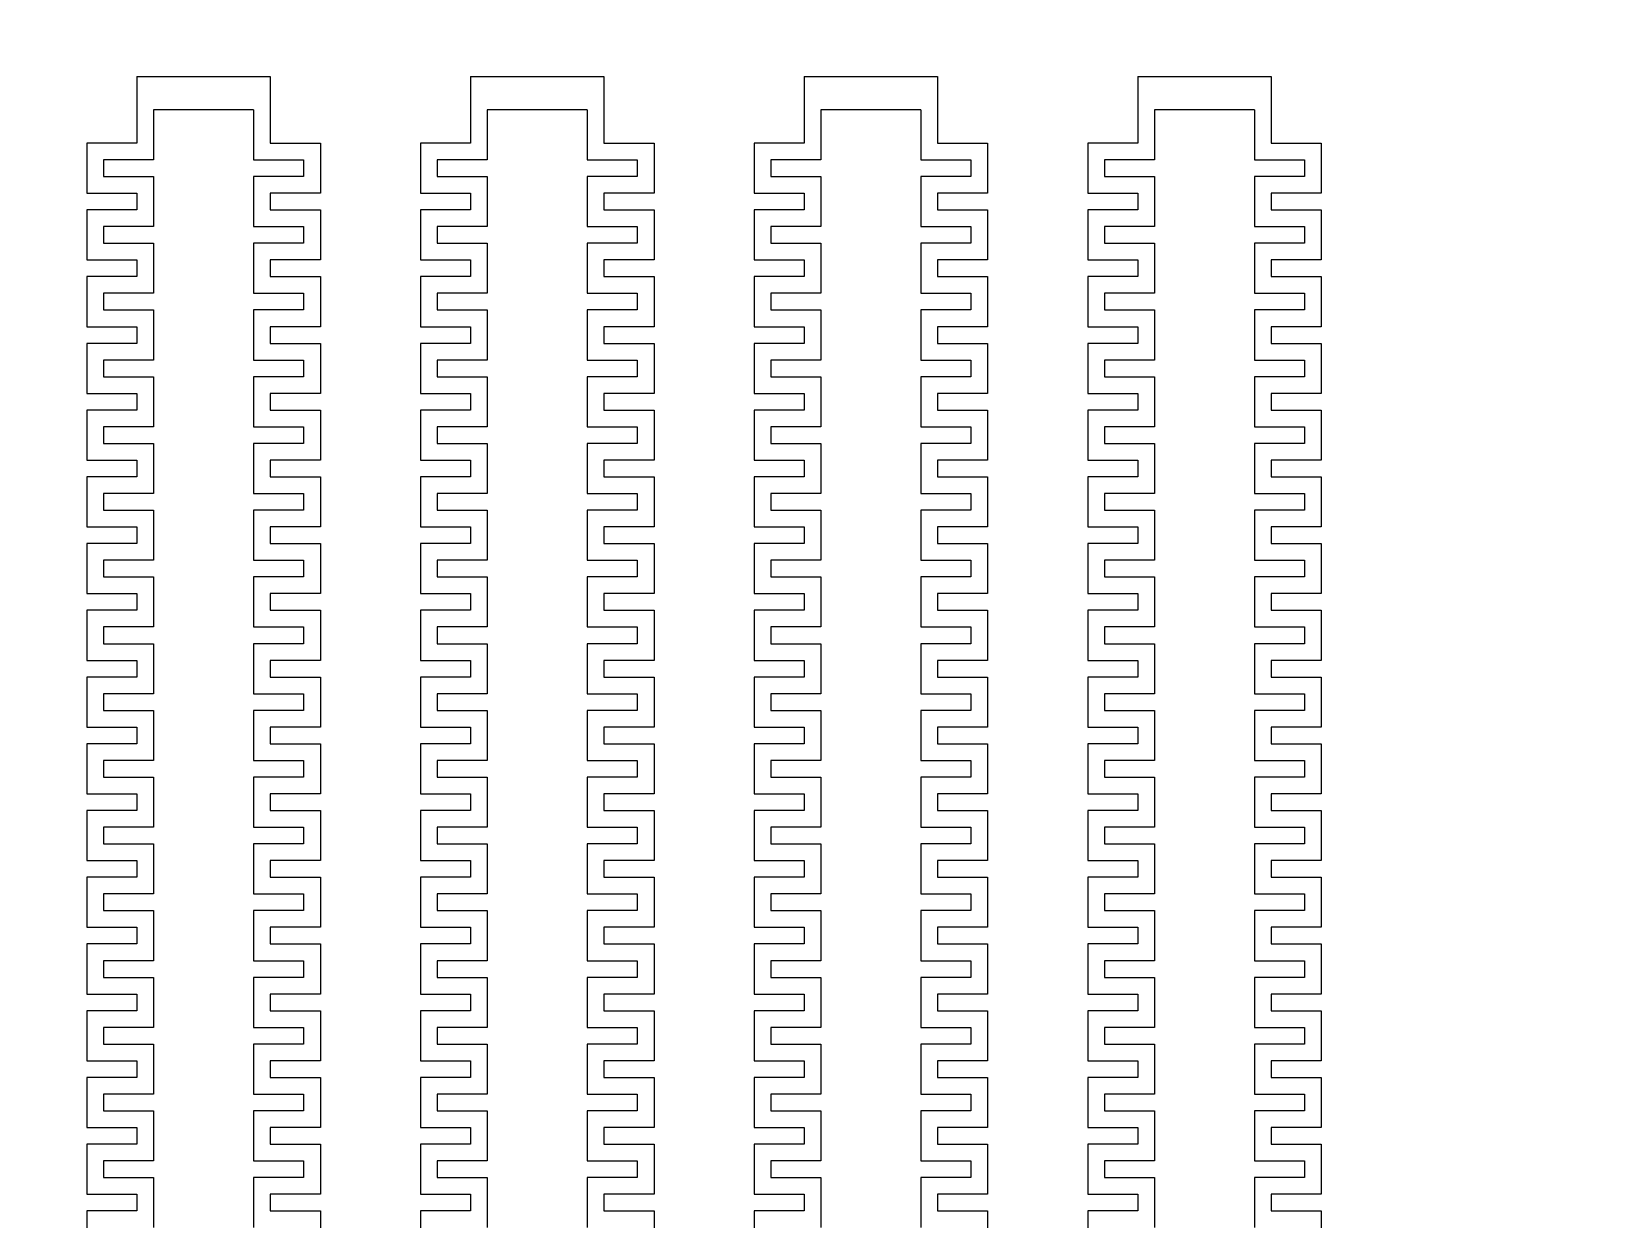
# Model space of a CAD drawing. Header units: millimetres. Extents: x -15719 to 274281, y 25504 to 323346.
# Drawn here: x 243253 to 245631, y 190946 to 192725 of the extents above; entities that cross this region are included whole.
import ezdxf

# ---------------------------------------------------------------- set-up
doc = ezdxf.new("R2010")
doc.units = ezdxf.units.MM
doc.layers.add('CLEAR', color=140, linetype='Continuous')
doc.layers.add('OPAQUE', color=10, linetype='Continuous')

msp = doc.modelspace()

# ---------------------------------------------------------------- linework, layer by layer
at = {"layer": 'CLEAR'}
for p, q in [((243411, 192658), (243411, 192558)), ((243411, 192658), (243611, 192658)), ((243611, 192658), (243611, 192558)), ((243911, 192658), (243911, 192558)), ((243911, 192658), (244111, 192658)), ((244111, 192658), (244111, 192558)), ((244411, 192658), (244411, 192558)), ((244411, 192658), (244611, 192658)), ((244611, 192658), (244611, 192558)), ((244911, 192658), (244911, 192558)), ((244911, 192658), (245111, 192658)), ((245111, 192658), (245111, 192558)), ((243586, 192608), (243436, 192608)), ((243436, 192608), (243436, 192533)), ((243586, 192608), (243586, 192533)), ((244086, 192608), (243936, 192608)), ((243936, 192608), (243936, 192533)), ((244086, 192608), (244086, 192533)), ((244586, 192608), (244436, 192608)), ((244436, 192608), (244436, 192533)), ((244586, 192608), (244586, 192533)), ((245086, 192608), (244936, 192608)), ((244936, 192608), (244936, 192533)), ((245086, 192608), (245086, 192533)), ((243411, 192558), (243336, 192558)), ((243336, 192558), (243336, 192483)), ((243611, 192558), (243686, 192558)), ((243686, 192558), (243686, 192483)), ((243911, 192558), (243836, 192558)), ((243836, 192558), (243836, 192483)), ((244111, 192558), (244186, 192558)), ((244186, 192558), (244186, 192483)), ((244411, 192558), (244336, 192558)), ((244336, 192558), (244336, 192483)), ((244611, 192558), (244686, 192558)), ((244686, 192558), (244686, 192483)), ((244911, 192558), (244836, 192558)), ((244836, 192558), (244836, 192483)), ((245111, 192558), (245186, 192558)), ((245186, 192558), (245186, 192483)), ((243436, 192533), (243361, 192533)), ((243361, 192533), (243361, 192508)), ((243586, 192533), (243661, 192533)), ((243661, 192533), (243661, 192508)), ((243936, 192533), (243861, 192533)), ((243861, 192533), (243861, 192508)), ((244086, 192533), (244161, 192533)), ((244161, 192533), (244161, 192508)), ((244436, 192533), (244361, 192533)), ((244361, 192533), (244361, 192508)), ((244586, 192533), (244661, 192533)), ((244661, 192533), (244661, 192508)), ((244936, 192533), (244861, 192533)), ((244861, 192533), (244861, 192508)), ((245086, 192533), (245161, 192533)), ((245161, 192533), (245161, 192508)), ((243361, 192508), (243436, 192508)), ((243436, 192508), (243436, 192433)), ((243661, 192508), (243586, 192508)), ((243586, 192508), (243586, 192433)), ((243861, 192508), (243936, 192508)), ((243936, 192508), (243936, 192433)), ((244161, 192508), (244086, 192508)), ((244086, 192508), (244086, 192433)), ((244361, 192508), (244436, 192508)), ((244436, 192508), (244436, 192433)), ((244661, 192508), (244586, 192508)), ((244586, 192508), (244586, 192433)), ((244861, 192508), (244936, 192508)), ((244936, 192508), (244936, 192433)), ((245161, 192508), (245086, 192508)), ((245086, 192508), (245086, 192433)), ((243336, 192483), (243411, 192483)), ((243411, 192483), (243411, 192458)), ((243686, 192483), (243611, 192483)), ((243611, 192483), (243611, 192458)), ((243836, 192483), (243911, 192483)), ((243911, 192483), (243911, 192458)), ((244186, 192483), (244111, 192483)), ((244111, 192483), (244111, 192458)), ((244336, 192483), (244411, 192483)), ((244411, 192483), (244411, 192458)), ((244686, 192483), (244611, 192483)), ((244611, 192483), (244611, 192458)), ((244836, 192483), (244911, 192483)), ((244911, 192483), (244911, 192458)), ((245186, 192483), (245111, 192483)), ((245111, 192483), (245111, 192458)), ((243411, 192458), (243336, 192458)), ((243336, 192458), (243336, 192383)), ((243611, 192458), (243686, 192458)), ((243686, 192458), (243686, 192383)), ((243911, 192458), (243836, 192458)), ((243836, 192458), (243836, 192383)), ((244111, 192458), (244186, 192458)), ((244186, 192458), (244186, 192383)), ((244411, 192458), (244336, 192458)), ((244336, 192458), (244336, 192383)), ((244611, 192458), (244686, 192458)), ((244686, 192458), (244686, 192383)), ((244911, 192458), (244836, 192458)), ((244836, 192458), (244836, 192383)), ((245111, 192458), (245186, 192458)), ((245186, 192458), (245186, 192383)), ((243436, 192433), (243361, 192433)), ((243361, 192433), (243361, 192408)), ((243586, 192433), (243661, 192433)), ((243661, 192433), (243661, 192408)), ((243936, 192433), (243861, 192433)), ((243861, 192433), (243861, 192408)), ((244086, 192433), (244161, 192433)), ((244161, 192433), (244161, 192408)), ((244436, 192433), (244361, 192433)), ((244361, 192433), (244361, 192408)), ((244586, 192433), (244661, 192433)), ((244661, 192433), (244661, 192408)), ((244936, 192433), (244861, 192433)), ((244861, 192433), (244861, 192408)), ((245086, 192433), (245161, 192433)), ((245161, 192433), (245161, 192408)), ((243361, 192408), (243436, 192408)), ((243436, 192408), (243436, 192333)), ((243661, 192408), (243586, 192408)), ((243586, 192408), (243586, 192333)), ((243861, 192408), (243936, 192408)), ((243936, 192408), (243936, 192333)), ((244161, 192408), (244086, 192408)), ((244086, 192408), (244086, 192333)), ((244361, 192408), (244436, 192408)), ((244436, 192408), (244436, 192333)), ((244661, 192408), (244586, 192408)), ((244586, 192408), (244586, 192333)), ((244861, 192408), (244936, 192408)), ((244936, 192408), (244936, 192333)), ((245161, 192408), (245086, 192408)), ((245086, 192408), (245086, 192333)), ((243336, 192383), (243411, 192383)), ((243411, 192383), (243411, 192358)), ((243686, 192383), (243611, 192383)), ((243611, 192383), (243611, 192358)), ((243836, 192383), (243911, 192383)), ((243911, 192383), (243911, 192358)), ((244186, 192383), (244111, 192383)), ((244111, 192383), (244111, 192358)), ((244336, 192383), (244411, 192383)), ((244411, 192383), (244411, 192358)), ((244686, 192383), (244611, 192383)), ((244611, 192383), (244611, 192358)), ((244836, 192383), (244911, 192383)), ((244911, 192383), (244911, 192358)), ((245186, 192383), (245111, 192383)), ((245111, 192383), (245111, 192358)), ((243411, 192358), (243336, 192358)), ((243336, 192358), (243336, 192283)), ((243611, 192358), (243686, 192358)), ((243686, 192358), (243686, 192283)), ((243911, 192358), (243836, 192358)), ((243836, 192358), (243836, 192283)), ((244111, 192358), (244186, 192358)), ((244186, 192358), (244186, 192283)), ((244411, 192358), (244336, 192358)), ((244336, 192358), (244336, 192283)), ((244611, 192358), (244686, 192358)), ((244686, 192358), (244686, 192283)), ((244911, 192358), (244836, 192358)), ((244836, 192358), (244836, 192283)), ((245111, 192358), (245186, 192358)), ((245186, 192358), (245186, 192283)), ((243436, 192333), (243361, 192333)), ((243361, 192333), (243361, 192308)), ((243586, 192333), (243661, 192333)), ((243661, 192333), (243661, 192308)), ((243936, 192333), (243861, 192333)), ((243861, 192333), (243861, 192308)), ((244086, 192333), (244161, 192333)), ((244161, 192333), (244161, 192308)), ((244436, 192333), (244361, 192333)), ((244361, 192333), (244361, 192308)), ((244586, 192333), (244661, 192333)), ((244661, 192333), (244661, 192308)), ((244936, 192333), (244861, 192333)), ((244861, 192333), (244861, 192308)), ((245086, 192333), (245161, 192333)), ((245161, 192333), (245161, 192308)), ((243361, 192308), (243436, 192308)), ((243436, 192308), (243436, 192233)), ((243661, 192308), (243586, 192308)), ((243586, 192308), (243586, 192233)), ((243861, 192308), (243936, 192308)), ((243936, 192308), (243936, 192233)), ((244161, 192308), (244086, 192308)), ((244086, 192308), (244086, 192233)), ((244361, 192308), (244436, 192308)), ((244436, 192308), (244436, 192233)), ((244661, 192308), (244586, 192308)), ((244586, 192308), (244586, 192233)), ((244861, 192308), (244936, 192308)), ((244936, 192308), (244936, 192233)), ((245161, 192308), (245086, 192308)), ((245086, 192308), (245086, 192233)), ((243336, 192283), (243411, 192283)), ((243411, 192283), (243411, 192258)), ((243686, 192283), (243611, 192283)), ((243611, 192283), (243611, 192258)), ((243836, 192283), (243911, 192283)), ((243911, 192283), (243911, 192258)), ((244186, 192283), (244111, 192283)), ((244111, 192283), (244111, 192258)), ((244336, 192283), (244411, 192283)), ((244411, 192283), (244411, 192258)), ((244686, 192283), (244611, 192283)), ((244611, 192283), (244611, 192258)), ((244836, 192283), (244911, 192283)), ((244911, 192283), (244911, 192258)), ((245186, 192283), (245111, 192283)), ((245111, 192283), (245111, 192258)), ((243411, 192258), (243336, 192258)), ((243336, 192258), (243336, 192183)), ((243611, 192258), (243686, 192258)), ((243686, 192258), (243686, 192183)), ((243911, 192258), (243836, 192258)), ((243836, 192258), (243836, 192183)), ((244111, 192258), (244186, 192258)), ((244186, 192258), (244186, 192183)), ((244411, 192258), (244336, 192258)), ((244336, 192258), (244336, 192183)), ((244611, 192258), (244686, 192258)), ((244686, 192258), (244686, 192183)), ((244911, 192258), (244836, 192258)), ((244836, 192258), (244836, 192183)), ((245111, 192258), (245186, 192258)), ((245186, 192258), (245186, 192183)), ((243436, 192233), (243361, 192233)), ((243361, 192233), (243361, 192208)), ((243586, 192233), (243661, 192233)), ((243661, 192233), (243661, 192208)), ((243936, 192233), (243861, 192233)), ((243861, 192233), (243861, 192208)), ((244086, 192233), (244161, 192233)), ((244161, 192233), (244161, 192208)), ((244436, 192233), (244361, 192233)), ((244361, 192233), (244361, 192208)), ((244586, 192233), (244661, 192233)), ((244661, 192233), (244661, 192208)), ((244936, 192233), (244861, 192233)), ((244861, 192233), (244861, 192208)), ((245086, 192233), (245161, 192233)), ((245161, 192233), (245161, 192208)), ((243361, 192208), (243436, 192208)), ((243436, 192208), (243436, 192133)), ((243661, 192208), (243586, 192208)), ((243586, 192208), (243586, 192133)), ((243861, 192208), (243936, 192208)), ((243936, 192208), (243936, 192133)), ((244161, 192208), (244086, 192208)), ((244086, 192208), (244086, 192133)), ((244361, 192208), (244436, 192208)), ((244436, 192208), (244436, 192133)), ((244661, 192208), (244586, 192208)), ((244586, 192208), (244586, 192133)), ((244861, 192208), (244936, 192208)), ((244936, 192208), (244936, 192133)), ((245161, 192208), (245086, 192208)), ((245086, 192208), (245086, 192133)), ((243336, 192183), (243411, 192183)), ((243411, 192183), (243411, 192158)), ((243686, 192183), (243611, 192183)), ((243611, 192183), (243611, 192158)), ((243836, 192183), (243911, 192183)), ((243911, 192183), (243911, 192158)), ((244186, 192183), (244111, 192183)), ((244111, 192183), (244111, 192158)), ((244336, 192183), (244411, 192183)), ((244411, 192183), (244411, 192158)), ((244686, 192183), (244611, 192183)), ((244611, 192183), (244611, 192158)), ((244836, 192183), (244911, 192183)), ((244911, 192183), (244911, 192158)), ((245186, 192183), (245111, 192183)), ((245111, 192183), (245111, 192158)), ((243411, 192158), (243336, 192158)), ((243336, 192158), (243336, 192083)), ((243611, 192158), (243686, 192158)), ((243686, 192158), (243686, 192083)), ((243911, 192158), (243836, 192158)), ((243836, 192158), (243836, 192083)), ((244111, 192158), (244186, 192158)), ((244186, 192158), (244186, 192083)), ((244411, 192158), (244336, 192158)), ((244336, 192158), (244336, 192083)), ((244611, 192158), (244686, 192158)), ((244686, 192158), (244686, 192083)), ((244911, 192158), (244836, 192158)), ((244836, 192158), (244836, 192083)), ((245111, 192158), (245186, 192158)), ((245186, 192158), (245186, 192083)), ((243436, 192133), (243361, 192133)), ((243361, 192133), (243361, 192108)), ((243586, 192133), (243661, 192133)), ((243661, 192133), (243661, 192108)), ((243936, 192133), (243861, 192133)), ((243861, 192133), (243861, 192108)), ((244086, 192133), (244161, 192133)), ((244161, 192133), (244161, 192108)), ((244436, 192133), (244361, 192133)), ((244361, 192133), (244361, 192108)), ((244586, 192133), (244661, 192133)), ((244661, 192133), (244661, 192108)), ((244936, 192133), (244861, 192133)), ((244861, 192133), (244861, 192108)), ((245086, 192133), (245161, 192133)), ((245161, 192133), (245161, 192108)), ((243361, 192108), (243436, 192108)), ((243436, 192108), (243436, 192033)), ((243661, 192108), (243586, 192108)), ((243586, 192108), (243586, 192033)), ((243861, 192108), (243936, 192108)), ((243936, 192108), (243936, 192033)), ((244161, 192108), (244086, 192108)), ((244086, 192108), (244086, 192033)), ((244361, 192108), (244436, 192108)), ((244436, 192108), (244436, 192033)), ((244661, 192108), (244586, 192108)), ((244586, 192108), (244586, 192033)), ((244861, 192108), (244936, 192108)), ((244936, 192108), (244936, 192033)), ((245161, 192108), (245086, 192108)), ((245086, 192108), (245086, 192033)), ((243336, 192083), (243411, 192083)), ((243411, 192083), (243411, 192058)), ((243686, 192083), (243611, 192083)), ((243611, 192083), (243611, 192058)), ((243836, 192083), (243911, 192083)), ((243911, 192083), (243911, 192058)), ((244186, 192083), (244111, 192083)), ((244111, 192083), (244111, 192058)), ((244336, 192083), (244411, 192083)), ((244411, 192083), (244411, 192058)), ((244686, 192083), (244611, 192083)), ((244611, 192083), (244611, 192058)), ((244836, 192083), (244911, 192083)), ((244911, 192083), (244911, 192058)), ((245186, 192083), (245111, 192083)), ((245111, 192083), (245111, 192058)), ((243411, 192058), (243336, 192058)), ((243336, 192058), (243336, 191983)), ((243611, 192058), (243686, 192058)), ((243686, 192058), (243686, 191983)), ((243911, 192058), (243836, 192058)), ((243836, 192058), (243836, 191983)), ((244111, 192058), (244186, 192058)), ((244186, 192058), (244186, 191983)), ((244411, 192058), (244336, 192058)), ((244336, 192058), (244336, 191983)), ((244611, 192058), (244686, 192058)), ((244686, 192058), (244686, 191983)), ((244911, 192058), (244836, 192058)), ((244836, 192058), (244836, 191983)), ((245111, 192058), (245186, 192058)), ((245186, 192058), (245186, 191983)), ((243436, 192033), (243361, 192033)), ((243361, 192033), (243361, 192008)), ((243586, 192033), (243661, 192033)), ((243661, 192033), (243661, 192008)), ((243936, 192033), (243861, 192033)), ((243861, 192033), (243861, 192008)), ((244086, 192033), (244161, 192033)), ((244161, 192033), (244161, 192008)), ((244436, 192033), (244361, 192033)), ((244361, 192033), (244361, 192008)), ((244586, 192033), (244661, 192033)), ((244661, 192033), (244661, 192008)), ((244936, 192033), (244861, 192033)), ((244861, 192033), (244861, 192008)), ((245086, 192033), (245161, 192033)), ((245161, 192033), (245161, 192008)), ((243361, 192008), (243436, 192008)), ((243436, 192008), (243436, 191933)), ((243661, 192008), (243586, 192008)), ((243586, 192008), (243586, 191933)), ((243861, 192008), (243936, 192008)), ((243936, 192008), (243936, 191933)), ((244161, 192008), (244086, 192008)), ((244086, 192008), (244086, 191933)), ((244361, 192008), (244436, 192008)), ((244436, 192008), (244436, 191933)), ((244661, 192008), (244586, 192008)), ((244586, 192008), (244586, 191933)), ((244861, 192008), (244936, 192008)), ((244936, 192008), (244936, 191933)), ((245161, 192008), (245086, 192008)), ((245086, 192008), (245086, 191933)), ((243336, 191983), (243411, 191983)), ((243411, 191983), (243411, 191958)), ((243686, 191983), (243611, 191983)), ((243611, 191983), (243611, 191958)), ((243836, 191983), (243911, 191983)), ((243911, 191983), (243911, 191958)), ((244186, 191983), (244111, 191983)), ((244111, 191983), (244111, 191958)), ((244336, 191983), (244411, 191983)), ((244411, 191983), (244411, 191958)), ((244686, 191983), (244611, 191983)), ((244611, 191983), (244611, 191958)), ((244836, 191983), (244911, 191983)), ((244911, 191983), (244911, 191958)), ((245186, 191983), (245111, 191983)), ((245111, 191983), (245111, 191958)), ((243411, 191958), (243336, 191958)), ((243336, 191958), (243336, 191883)), ((243611, 191958), (243686, 191958)), ((243686, 191958), (243686, 191883)), ((243911, 191958), (243836, 191958)), ((243836, 191958), (243836, 191883)), ((244111, 191958), (244186, 191958)), ((244186, 191958), (244186, 191883)), ((244411, 191958), (244336, 191958)), ((244336, 191958), (244336, 191883)), ((244611, 191958), (244686, 191958)), ((244686, 191958), (244686, 191883)), ((244911, 191958), (244836, 191958)), ((244836, 191958), (244836, 191883)), ((245111, 191958), (245186, 191958)), ((245186, 191958), (245186, 191883)), ((243436, 191933), (243361, 191933)), ((243361, 191933), (243361, 191908)), ((243586, 191933), (243661, 191933)), ((243661, 191933), (243661, 191908)), ((243936, 191933), (243861, 191933)), ((243861, 191933), (243861, 191908)), ((244086, 191933), (244161, 191933)), ((244161, 191933), (244161, 191908)), ((244436, 191933), (244361, 191933)), ((244361, 191933), (244361, 191908)), ((244586, 191933), (244661, 191933)), ((244661, 191933), (244661, 191908)), ((244936, 191933), (244861, 191933)), ((244861, 191933), (244861, 191908)), ((245086, 191933), (245161, 191933)), ((245161, 191933), (245161, 191908)), ((243361, 191908), (243436, 191908)), ((243436, 191908), (243436, 191833)), ((243661, 191908), (243586, 191908)), ((243586, 191908), (243586, 191833)), ((243861, 191908), (243936, 191908)), ((243936, 191908), (243936, 191833)), ((244161, 191908), (244086, 191908)), ((244086, 191908), (244086, 191833)), ((244361, 191908), (244436, 191908)), ((244436, 191908), (244436, 191833)), ((244661, 191908), (244586, 191908)), ((244586, 191908), (244586, 191833)), ((244861, 191908), (244936, 191908)), ((244936, 191908), (244936, 191833)), ((245161, 191908), (245086, 191908)), ((245086, 191908), (245086, 191833)), ((243336, 191883), (243411, 191883)), ((243411, 191883), (243411, 191858)), ((243686, 191883), (243611, 191883)), ((243611, 191883), (243611, 191858)), ((243836, 191883), (243911, 191883)), ((243911, 191883), (243911, 191858)), ((244186, 191883), (244111, 191883)), ((244111, 191883), (244111, 191858)), ((244336, 191883), (244411, 191883)), ((244411, 191883), (244411, 191858)), ((244686, 191883), (244611, 191883)), ((244611, 191883), (244611, 191858)), ((244836, 191883), (244911, 191883)), ((244911, 191883), (244911, 191858)), ((245186, 191883), (245111, 191883)), ((245111, 191883), (245111, 191858)), ((243411, 191858), (243336, 191858)), ((243336, 191858), (243336, 191783)), ((243611, 191858), (243686, 191858)), ((243686, 191858), (243686, 191783)), ((243911, 191858), (243836, 191858)), ((243836, 191858), (243836, 191783)), ((244111, 191858), (244186, 191858)), ((244186, 191858), (244186, 191783)), ((244411, 191858), (244336, 191858)), ((244336, 191858), (244336, 191783)), ((244611, 191858), (244686, 191858)), ((244686, 191858), (244686, 191783)), ((244911, 191858), (244836, 191858)), ((244836, 191858), (244836, 191783)), ((245111, 191858), (245186, 191858)), ((245186, 191858), (245186, 191783)), ((243436, 191833), (243361, 191833)), ((243361, 191833), (243361, 191808)), ((243586, 191833), (243661, 191833)), ((243661, 191833), (243661, 191808)), ((243936, 191833), (243861, 191833)), ((243861, 191833), (243861, 191808)), ((244086, 191833), (244161, 191833)), ((244161, 191833), (244161, 191808)), ((244436, 191833), (244361, 191833)), ((244361, 191833), (244361, 191808)), ((244586, 191833), (244661, 191833)), ((244661, 191833), (244661, 191808)), ((244936, 191833), (244861, 191833)), ((244861, 191833), (244861, 191808)), ((245086, 191833), (245161, 191833)), ((245161, 191833), (245161, 191808)), ((243361, 191808), (243436, 191808)), ((243436, 191808), (243436, 191733)), ((243661, 191808), (243586, 191808)), ((243586, 191808), (243586, 191733)), ((243861, 191808), (243936, 191808)), ((243936, 191808), (243936, 191733)), ((244161, 191808), (244086, 191808)), ((244086, 191808), (244086, 191733)), ((244361, 191808), (244436, 191808)), ((244436, 191808), (244436, 191733)), ((244661, 191808), (244586, 191808)), ((244586, 191808), (244586, 191733)), ((244861, 191808), (244936, 191808)), ((244936, 191808), (244936, 191733)), ((245161, 191808), (245086, 191808)), ((245086, 191808), (245086, 191733)), ((243336, 191783), (243411, 191783)), ((243411, 191783), (243411, 191758)), ((243686, 191783), (243611, 191783)), ((243611, 191783), (243611, 191758)), ((243836, 191783), (243911, 191783)), ((243911, 191783), (243911, 191758)), ((244186, 191783), (244111, 191783)), ((244111, 191783), (244111, 191758)), ((244336, 191783), (244411, 191783)), ((244411, 191783), (244411, 191758)), ((244686, 191783), (244611, 191783)), ((244611, 191783), (244611, 191758)), ((244836, 191783), (244911, 191783)), ((244911, 191783), (244911, 191758)), ((245186, 191783), (245111, 191783)), ((245111, 191783), (245111, 191758)), ((243411, 191758), (243336, 191758)), ((243336, 191758), (243336, 191683)), ((243611, 191758), (243686, 191758)), ((243686, 191758), (243686, 191683)), ((243911, 191758), (243836, 191758)), ((243836, 191758), (243836, 191683)), ((244111, 191758), (244186, 191758)), ((244186, 191758), (244186, 191683)), ((244411, 191758), (244336, 191758)), ((244336, 191758), (244336, 191683)), ((244611, 191758), (244686, 191758)), ((244686, 191758), (244686, 191683)), ((244911, 191758), (244836, 191758)), ((244836, 191758), (244836, 191683)), ((245111, 191758), (245186, 191758)), ((245186, 191758), (245186, 191683)), ((243436, 191733), (243361, 191733)), ((243361, 191733), (243361, 191708)), ((243586, 191733), (243661, 191733)), ((243661, 191733), (243661, 191708)), ((243936, 191733), (243861, 191733)), ((243861, 191733), (243861, 191708)), ((244086, 191733), (244161, 191733)), ((244161, 191733), (244161, 191708)), ((244436, 191733), (244361, 191733)), ((244361, 191733), (244361, 191708)), ((244586, 191733), (244661, 191733)), ((244661, 191733), (244661, 191708)), ((244936, 191733), (244861, 191733)), ((244861, 191733), (244861, 191708)), ((245086, 191733), (245161, 191733)), ((245161, 191733), (245161, 191708)), ((243361, 191708), (243436, 191708)), ((243436, 191708), (243436, 191633)), ((243661, 191708), (243586, 191708)), ((243586, 191708), (243586, 191633)), ((243861, 191708), (243936, 191708)), ((243936, 191708), (243936, 191633)), ((244161, 191708), (244086, 191708)), ((244086, 191708), (244086, 191633)), ((244361, 191708), (244436, 191708)), ((244436, 191708), (244436, 191633)), ((244661, 191708), (244586, 191708)), ((244586, 191708), (244586, 191633)), ((244861, 191708), (244936, 191708)), ((244936, 191708), (244936, 191633)), ((245161, 191708), (245086, 191708)), ((245086, 191708), (245086, 191633)), ((243336, 191683), (243411, 191683)), ((243411, 191683), (243411, 191658)), ((243686, 191683), (243611, 191683)), ((243611, 191683), (243611, 191658)), ((243836, 191683), (243911, 191683)), ((243911, 191683), (243911, 191658)), ((244186, 191683), (244111, 191683)), ((244111, 191683), (244111, 191658)), ((244336, 191683), (244411, 191683)), ((244411, 191683), (244411, 191658)), ((244686, 191683), (244611, 191683)), ((244611, 191683), (244611, 191658)), ((244836, 191683), (244911, 191683)), ((244911, 191683), (244911, 191658)), ((245186, 191683), (245111, 191683)), ((245111, 191683), (245111, 191658)), ((243411, 191658), (243336, 191658)), ((243336, 191658), (243336, 191583)), ((243611, 191658), (243686, 191658)), ((243686, 191658), (243686, 191583)), ((243911, 191658), (243836, 191658)), ((243836, 191658), (243836, 191583)), ((244111, 191658), (244186, 191658)), ((244186, 191658), (244186, 191583)), ((244411, 191658), (244336, 191658)), ((244336, 191658), (244336, 191583)), ((244611, 191658), (244686, 191658)), ((244686, 191658), (244686, 191583)), ((244911, 191658), (244836, 191658)), ((244836, 191658), (244836, 191583)), ((245111, 191658), (245186, 191658)), ((245186, 191658), (245186, 191583)), ((243436, 191633), (243361, 191633)), ((243361, 191633), (243361, 191608)), ((243586, 191633), (243661, 191633)), ((243661, 191633), (243661, 191608)), ((243936, 191633), (243861, 191633)), ((243861, 191633), (243861, 191608)), ((244086, 191633), (244161, 191633)), ((244161, 191633), (244161, 191608)), ((244436, 191633), (244361, 191633)), ((244361, 191633), (244361, 191608)), ((244586, 191633), (244661, 191633)), ((244661, 191633), (244661, 191608)), ((244936, 191633), (244861, 191633)), ((244861, 191633), (244861, 191608)), ((245086, 191633), (245161, 191633)), ((245161, 191633), (245161, 191608)), ((243361, 191608), (243436, 191608)), ((243436, 191608), (243436, 191533)), ((243661, 191608), (243586, 191608)), ((243586, 191608), (243586, 191533)), ((243861, 191608), (243936, 191608)), ((243936, 191608), (243936, 191533)), ((244161, 191608), (244086, 191608)), ((244086, 191608), (244086, 191533)), ((244361, 191608), (244436, 191608)), ((244436, 191608), (244436, 191533)), ((244661, 191608), (244586, 191608)), ((244586, 191608), (244586, 191533)), ((244861, 191608), (244936, 191608)), ((244936, 191608), (244936, 191533)), ((245161, 191608), (245086, 191608)), ((245086, 191608), (245086, 191533)), ((243336, 191583), (243411, 191583)), ((243411, 191583), (243411, 191558)), ((243686, 191583), (243611, 191583)), ((243611, 191583), (243611, 191558)), ((243836, 191583), (243911, 191583)), ((243911, 191583), (243911, 191558)), ((244186, 191583), (244111, 191583)), ((244111, 191583), (244111, 191558)), ((244336, 191583), (244411, 191583)), ((244411, 191583), (244411, 191558)), ((244686, 191583), (244611, 191583)), ((244611, 191583), (244611, 191558)), ((244836, 191583), (244911, 191583)), ((244911, 191583), (244911, 191558)), ((245186, 191583), (245111, 191583)), ((245111, 191583), (245111, 191558)), ((243411, 191558), (243336, 191558)), ((243336, 191558), (243336, 191483)), ((243611, 191558), (243686, 191558)), ((243686, 191558), (243686, 191483)), ((243911, 191558), (243836, 191558)), ((243836, 191558), (243836, 191483)), ((244111, 191558), (244186, 191558)), ((244186, 191558), (244186, 191483)), ((244411, 191558), (244336, 191558)), ((244336, 191558), (244336, 191483)), ((244611, 191558), (244686, 191558)), ((244686, 191558), (244686, 191483)), ((244911, 191558), (244836, 191558)), ((244836, 191558), (244836, 191483)), ((245111, 191558), (245186, 191558)), ((245186, 191558), (245186, 191483)), ((243436, 191533), (243361, 191533)), ((243361, 191533), (243361, 191508)), ((243586, 191533), (243661, 191533)), ((243661, 191533), (243661, 191508)), ((243936, 191533), (243861, 191533)), ((243861, 191533), (243861, 191508)), ((244086, 191533), (244161, 191533)), ((244161, 191533), (244161, 191508)), ((244436, 191533), (244361, 191533)), ((244361, 191533), (244361, 191508)), ((244586, 191533), (244661, 191533)), ((244661, 191533), (244661, 191508)), ((244936, 191533), (244861, 191533)), ((244861, 191533), (244861, 191508)), ((245086, 191533), (245161, 191533)), ((245161, 191533), (245161, 191508)), ((243361, 191508), (243436, 191508)), ((243436, 191508), (243436, 191433)), ((243661, 191508), (243586, 191508)), ((243586, 191508), (243586, 191433)), ((243861, 191508), (243936, 191508)), ((243936, 191508), (243936, 191433)), ((244161, 191508), (244086, 191508)), ((244086, 191508), (244086, 191433)), ((244361, 191508), (244436, 191508)), ((244436, 191508), (244436, 191433)), ((244661, 191508), (244586, 191508)), ((244586, 191508), (244586, 191433)), ((244861, 191508), (244936, 191508)), ((244936, 191508), (244936, 191433)), ((245161, 191508), (245086, 191508)), ((245086, 191508), (245086, 191433)), ((243336, 191483), (243411, 191483)), ((243411, 191483), (243411, 191458)), ((243686, 191483), (243611, 191483)), ((243611, 191483), (243611, 191458)), ((243836, 191483), (243911, 191483)), ((243911, 191483), (243911, 191458)), ((244186, 191483), (244111, 191483)), ((244111, 191483), (244111, 191458)), ((244336, 191483), (244411, 191483)), ((244411, 191483), (244411, 191458)), ((244686, 191483), (244611, 191483)), ((244611, 191483), (244611, 191458)), ((244836, 191483), (244911, 191483)), ((244911, 191483), (244911, 191458)), ((245186, 191483), (245111, 191483)), ((245111, 191483), (245111, 191458)), ((243411, 191458), (243336, 191458)), ((243336, 191458), (243336, 191383)), ((243611, 191458), (243686, 191458)), ((243686, 191458), (243686, 191383)), ((243911, 191458), (243836, 191458)), ((243836, 191458), (243836, 191383)), ((244111, 191458), (244186, 191458)), ((244186, 191458), (244186, 191383)), ((244411, 191458), (244336, 191458)), ((244336, 191458), (244336, 191383)), ((244611, 191458), (244686, 191458)), ((244686, 191458), (244686, 191383)), ((244911, 191458), (244836, 191458)), ((244836, 191458), (244836, 191383)), ((245111, 191458), (245186, 191458)), ((245186, 191458), (245186, 191383)), ((243436, 191433), (243361, 191433)), ((243361, 191433), (243361, 191408)), ((243586, 191433), (243661, 191433)), ((243661, 191433), (243661, 191408)), ((243936, 191433), (243861, 191433)), ((243861, 191433), (243861, 191408)), ((244086, 191433), (244161, 191433)), ((244161, 191433), (244161, 191408)), ((244436, 191433), (244361, 191433)), ((244361, 191433), (244361, 191408)), ((244586, 191433), (244661, 191433)), ((244661, 191433), (244661, 191408)), ((244936, 191433), (244861, 191433)), ((244861, 191433), (244861, 191408)), ((245086, 191433), (245161, 191433)), ((245161, 191433), (245161, 191408)), ((243361, 191408), (243436, 191408)), ((243436, 191408), (243436, 191333)), ((243661, 191408), (243586, 191408)), ((243586, 191408), (243586, 191333)), ((243861, 191408), (243936, 191408)), ((243936, 191408), (243936, 191333)), ((244161, 191408), (244086, 191408)), ((244086, 191408), (244086, 191333)), ((244361, 191408), (244436, 191408)), ((244436, 191408), (244436, 191333)), ((244661, 191408), (244586, 191408)), ((244586, 191408), (244586, 191333)), ((244861, 191408), (244936, 191408)), ((244936, 191408), (244936, 191333)), ((245161, 191408), (245086, 191408)), ((245086, 191408), (245086, 191333)), ((243336, 191383), (243411, 191383)), ((243411, 191383), (243411, 191358)), ((243686, 191383), (243611, 191383)), ((243611, 191383), (243611, 191358)), ((243836, 191383), (243911, 191383)), ((243911, 191383), (243911, 191358)), ((244186, 191383), (244111, 191383)), ((244111, 191383), (244111, 191358)), ((244336, 191383), (244411, 191383)), ((244411, 191383), (244411, 191358)), ((244686, 191383), (244611, 191383)), ((244611, 191383), (244611, 191358)), ((244836, 191383), (244911, 191383)), ((244911, 191383), (244911, 191358)), ((245186, 191383), (245111, 191383)), ((245111, 191383), (245111, 191358)), ((243411, 191358), (243336, 191358)), ((243336, 191358), (243336, 191283)), ((243611, 191358), (243686, 191358)), ((243686, 191358), (243686, 191283)), ((243911, 191358), (243836, 191358)), ((243836, 191358), (243836, 191283)), ((244111, 191358), (244186, 191358)), ((244186, 191358), (244186, 191283)), ((244411, 191358), (244336, 191358)), ((244336, 191358), (244336, 191283)), ((244611, 191358), (244686, 191358)), ((244686, 191358), (244686, 191283)), ((244911, 191358), (244836, 191358)), ((244836, 191358), (244836, 191283)), ((245111, 191358), (245186, 191358)), ((245186, 191358), (245186, 191283)), ((243436, 191333), (243361, 191333)), ((243361, 191333), (243361, 191308)), ((243586, 191333), (243661, 191333)), ((243661, 191333), (243661, 191308)), ((243936, 191333), (243861, 191333)), ((243861, 191333), (243861, 191308)), ((244086, 191333), (244161, 191333)), ((244161, 191333), (244161, 191308)), ((244436, 191333), (244361, 191333)), ((244361, 191333), (244361, 191308)), ((244586, 191333), (244661, 191333)), ((244661, 191333), (244661, 191308)), ((244936, 191333), (244861, 191333)), ((244861, 191333), (244861, 191308)), ((245086, 191333), (245161, 191333)), ((245161, 191333), (245161, 191308)), ((243361, 191308), (243436, 191308)), ((243436, 191308), (243436, 191233)), ((243661, 191308), (243586, 191308)), ((243586, 191308), (243586, 191233)), ((243861, 191308), (243936, 191308)), ((243936, 191308), (243936, 191233)), ((244161, 191308), (244086, 191308)), ((244086, 191308), (244086, 191233)), ((244361, 191308), (244436, 191308)), ((244436, 191308), (244436, 191233)), ((244661, 191308), (244586, 191308)), ((244586, 191308), (244586, 191233)), ((244861, 191308), (244936, 191308)), ((244936, 191308), (244936, 191233)), ((245161, 191308), (245086, 191308)), ((245086, 191308), (245086, 191233)), ((243336, 191283), (243411, 191283)), ((243411, 191283), (243411, 191258)), ((243686, 191283), (243611, 191283)), ((243611, 191283), (243611, 191258)), ((243836, 191283), (243911, 191283)), ((243911, 191283), (243911, 191258)), ((244186, 191283), (244111, 191283)), ((244111, 191283), (244111, 191258)), ((244336, 191283), (244411, 191283)), ((244411, 191283), (244411, 191258)), ((244686, 191283), (244611, 191283)), ((244611, 191283), (244611, 191258)), ((244836, 191283), (244911, 191283)), ((244911, 191283), (244911, 191258)), ((245186, 191283), (245111, 191283)), ((245111, 191283), (245111, 191258)), ((243411, 191258), (243336, 191258)), ((243336, 191258), (243336, 191183)), ((243611, 191258), (243686, 191258)), ((243686, 191258), (243686, 191183)), ((243911, 191258), (243836, 191258)), ((243836, 191258), (243836, 191183)), ((244111, 191258), (244186, 191258)), ((244186, 191258), (244186, 191183)), ((244411, 191258), (244336, 191258)), ((244336, 191258), (244336, 191183)), ((244611, 191258), (244686, 191258)), ((244686, 191258), (244686, 191183)), ((244911, 191258), (244836, 191258)), ((244836, 191258), (244836, 191183)), ((245111, 191258), (245186, 191258)), ((245186, 191258), (245186, 191183)), ((243436, 191233), (243361, 191233)), ((243361, 191233), (243361, 191208)), ((243586, 191233), (243661, 191233)), ((243661, 191233), (243661, 191208)), ((243936, 191233), (243861, 191233)), ((243861, 191233), (243861, 191208)), ((244086, 191233), (244161, 191233)), ((244161, 191233), (244161, 191208)), ((244436, 191233), (244361, 191233)), ((244361, 191233), (244361, 191208)), ((244586, 191233), (244661, 191233)), ((244661, 191233), (244661, 191208)), ((244936, 191233), (244861, 191233)), ((244861, 191233), (244861, 191208)), ((245086, 191233), (245161, 191233)), ((245161, 191233), (245161, 191208)), ((243361, 191208), (243436, 191208)), ((243436, 191208), (243436, 191133)), ((243661, 191208), (243586, 191208)), ((243586, 191208), (243586, 191133)), ((243861, 191208), (243936, 191208)), ((243936, 191208), (243936, 191133)), ((244161, 191208), (244086, 191208)), ((244086, 191208), (244086, 191133)), ((244361, 191208), (244436, 191208)), ((244436, 191208), (244436, 191133)), ((244661, 191208), (244586, 191208)), ((244586, 191208), (244586, 191133)), ((244861, 191208), (244936, 191208)), ((244936, 191208), (244936, 191133)), ((245161, 191208), (245086, 191208)), ((245086, 191208), (245086, 191133)), ((243336, 191183), (243411, 191183)), ((243411, 191183), (243411, 191158)), ((243686, 191183), (243611, 191183)), ((243611, 191183), (243611, 191158)), ((243836, 191183), (243911, 191183)), ((243911, 191183), (243911, 191158)), ((244186, 191183), (244111, 191183)), ((244111, 191183), (244111, 191158)), ((244336, 191183), (244411, 191183)), ((244411, 191183), (244411, 191158)), ((244686, 191183), (244611, 191183)), ((244611, 191183), (244611, 191158)), ((244836, 191183), (244911, 191183)), ((244911, 191183), (244911, 191158)), ((245186, 191183), (245111, 191183)), ((245111, 191183), (245111, 191158)), ((243411, 191158), (243336, 191158)), ((243336, 191158), (243336, 191083)), ((243611, 191158), (243686, 191158)), ((243686, 191158), (243686, 191083)), ((243911, 191158), (243836, 191158)), ((243836, 191158), (243836, 191083)), ((244111, 191158), (244186, 191158)), ((244186, 191158), (244186, 191083)), ((244411, 191158), (244336, 191158)), ((244336, 191158), (244336, 191083)), ((244611, 191158), (244686, 191158)), ((244686, 191158), (244686, 191083)), ((244911, 191158), (244836, 191158)), ((244836, 191158), (244836, 191083)), ((245111, 191158), (245186, 191158)), ((245186, 191158), (245186, 191083)), ((243436, 191133), (243361, 191133)), ((243361, 191133), (243361, 191108)), ((243586, 191133), (243661, 191133)), ((243661, 191133), (243661, 191108)), ((243936, 191133), (243861, 191133)), ((243861, 191133), (243861, 191108)), ((244086, 191133), (244161, 191133)), ((244161, 191133), (244161, 191108)), ((244436, 191133), (244361, 191133)), ((244361, 191133), (244361, 191108)), ((244586, 191133), (244661, 191133)), ((244661, 191133), (244661, 191108)), ((244936, 191133), (244861, 191133)), ((244861, 191133), (244861, 191108)), ((245086, 191133), (245161, 191133)), ((245161, 191133), (245161, 191108)), ((243361, 191108), (243436, 191108)), ((243436, 191108), (243436, 191033)), ((243661, 191108), (243586, 191108)), ((243586, 191108), (243586, 191033)), ((243861, 191108), (243936, 191108)), ((243936, 191108), (243936, 191033)), ((244161, 191108), (244086, 191108)), ((244086, 191108), (244086, 191033)), ((244361, 191108), (244436, 191108)), ((244436, 191108), (244436, 191033)), ((244661, 191108), (244586, 191108)), ((244586, 191108), (244586, 191033)), ((244861, 191108), (244936, 191108)), ((244936, 191108), (244936, 191033)), ((245161, 191108), (245086, 191108)), ((245086, 191108), (245086, 191033)), ((243336, 191083), (243411, 191083)), ((243411, 191083), (243411, 191058)), ((243686, 191083), (243611, 191083)), ((243611, 191083), (243611, 191058)), ((243836, 191083), (243911, 191083)), ((243911, 191083), (243911, 191058)), ((244186, 191083), (244111, 191083)), ((244111, 191083), (244111, 191058)), ((244336, 191083), (244411, 191083)), ((244411, 191083), (244411, 191058)), ((244686, 191083), (244611, 191083)), ((244611, 191083), (244611, 191058)), ((244836, 191083), (244911, 191083)), ((244911, 191083), (244911, 191058)), ((245186, 191083), (245111, 191083)), ((245111, 191083), (245111, 191058)), ((243411, 191058), (243336, 191058)), ((243336, 191058), (243336, 190983)), ((243611, 191058), (243686, 191058)), ((243686, 191058), (243686, 190983)), ((243911, 191058), (243836, 191058)), ((243836, 191058), (243836, 190983)), ((244111, 191058), (244186, 191058)), ((244186, 191058), (244186, 190983)), ((244411, 191058), (244336, 191058)), ((244336, 191058), (244336, 190983)), ((244611, 191058), (244686, 191058)), ((244686, 191058), (244686, 190983)), ((244911, 191058), (244836, 191058)), ((244836, 191058), (244836, 190983)), ((245111, 191058), (245186, 191058)), ((245186, 191058), (245186, 190983)), ((243436, 191033), (243361, 191033)), ((243361, 191033), (243361, 191008)), ((243586, 191033), (243661, 191033)), ((243661, 191033), (243661, 191008)), ((243936, 191033), (243861, 191033)), ((243861, 191033), (243861, 191008)), ((244086, 191033), (244161, 191033)), ((244161, 191033), (244161, 191008)), ((244436, 191033), (244361, 191033)), ((244361, 191033), (244361, 191008)), ((244586, 191033), (244661, 191033)), ((244661, 191033), (244661, 191008)), ((244936, 191033), (244861, 191033)), ((244861, 191033), (244861, 191008)), ((245086, 191033), (245161, 191033)), ((245161, 191033), (245161, 191008)), ((243361, 191008), (243436, 191008)), ((243436, 191008), (243436, 190933)), ((243661, 191008), (243586, 191008)), ((243586, 191008), (243586, 190933)), ((243861, 191008), (243936, 191008)), ((243936, 191008), (243936, 190933)), ((244161, 191008), (244086, 191008)), ((244086, 191008), (244086, 190933)), ((244361, 191008), (244436, 191008)), ((244436, 191008), (244436, 190933)), ((244661, 191008), (244586, 191008)), ((244586, 191008), (244586, 190933)), ((244861, 191008), (244936, 191008)), ((244936, 191008), (244936, 190933)), ((245161, 191008), (245086, 191008)), ((245086, 191008), (245086, 190933)), ((243336, 190983), (243411, 190983)), ((243411, 190983), (243411, 190958)), ((243686, 190983), (243611, 190983)), ((243611, 190983), (243611, 190958)), ((243836, 190983), (243911, 190983)), ((243911, 190983), (243911, 190958)), ((244186, 190983), (244111, 190983)), ((244111, 190983), (244111, 190958)), ((244336, 190983), (244411, 190983)), ((244411, 190983), (244411, 190958)), ((244686, 190983), (244611, 190983)), ((244611, 190983), (244611, 190958)), ((244836, 190983), (244911, 190983)), ((244911, 190983), (244911, 190958)), ((245186, 190983), (245111, 190983)), ((245111, 190983), (245111, 190958)), ((243411, 190958), (243336, 190958)), ((243336, 190958), (243336, 190883)), ((243611, 190958), (243686, 190958)), ((243686, 190958), (243686, 190883)), ((243911, 190958), (243836, 190958)), ((243836, 190958), (243836, 190883)), ((244111, 190958), (244186, 190958)), ((244186, 190958), (244186, 190883)), ((244411, 190958), (244336, 190958)), ((244336, 190958), (244336, 190883)), ((244611, 190958), (244686, 190958)), ((244686, 190958), (244686, 190883)), ((244911, 190958), (244836, 190958)), ((244836, 190958), (244836, 190883)), ((245111, 190958), (245186, 190958)), ((245186, 190958), (245186, 190883))]:
    msp.add_line(p, q, dxfattribs=at)
at = {"layer": 'OPAQUE'}
msp.add_circle((249281, 183345.5), 25000, dxfattribs=at)

doc.saveas('drawing.dxf')
